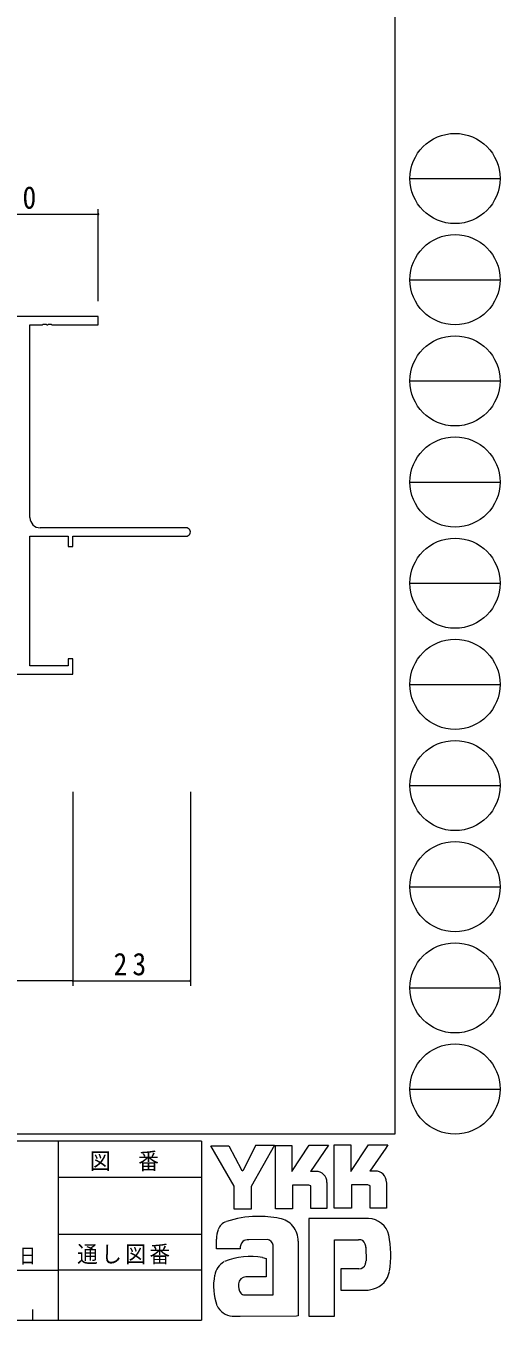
# Model space of a CAD drawing. Units: millimetres on the paper. Extents: x -397 to 397, y -282 to 282.
# Drawn here: x 304 to 396.7, y -282.1 to -28.8 of the extents above; entities that cross this region are included whole.
import ezdxf

# ---------------------------------------------------------------- set-up
doc = ezdxf.new("R2010")
doc.units = ezdxf.units.MM
for name, color, linetype, lineweight in [('0-1_YKK_ZWAK', 7, 'Continuous', 18), ('0-3_YKK_11', 7, 'Continuous', 18), ('0-6_YKK_D', 6, 'Continuous', 18)]:
    doc.layers.add(name, color=color, linetype=linetype, lineweight=lineweight)
doc.styles.add('ＭＳ ゴシック', font='')
doc.styles.get('ＭＳ ゴシック').set_extended_font_data('MS Gothic')

msp = doc.modelspace()

# ---------------------------------------------------------------- linework, layer by layer
at = {"layer": '0-1_YKK_ZWAK'}
for p, q in [((376.092, 279.312), (376.092, -245.688)), ((379.068, -58.704), (396.708, -58.704)), ((379.068, -78.5), (396.708, -78.5)), ((379.068, -98.296), (396.708, -98.296)), ((379.068, -118.092), (396.708, -118.092)), ((379.068, -137.888), (396.708, -137.888)), ((379.068, -157.684), (396.708, -157.684)), ((379.068, -177.48), (396.708, -177.48)), ((379.068, -197.276), (396.708, -197.276)), ((379.068, -217.072), (396.708, -217.072)), ((379.068, -236.868), (396.708, -236.868)), ((376.092, -245.688), (-393.908, -245.688)), ((338.292, -247.088), (-393.908, -247.088)), ((310.291, -247.088), (310.291, -282.088)), ((338.292, -247.088), (338.292, -282.088)), ((340.129, -247.994), (343.642, -247.994)), ((344.724, -255.886), (340.129, -247.994)), ((348.928, -247.885), (346.372, -252.859)), ((352.751, -260.319), (352.751, -247.912)), ((364.266, -247.804), (367.537, -247.804)), ((364.266, -260.211), (364.266, -247.804)), ((370.969, -247.804), (374.753, -247.804)), ((374.753, -247.804), (374.375, -248.453)), ((374.375, -248.453), (371.253, -252.913)), ((360.671, -252.994), (359.632, -252.994)), ((372.292, -252.913), (371.253, -252.913)), ((310.291, -254.088), (338.292, -254.088)), ((359.266, -255.67), (356.076, -255.67)), ((362.833, -255.156), (362.833, -260.238)), ((367.672, -255.643), (367.672, -260.211)), ((370.861, -255.643), (367.672, -255.643)), ((371.294, -255.805), (370.861, -255.643)), ((374.456, -255.156), (374.456, -260.184)), ((371.294, -260.184), (371.294, -255.805)), ((367.672, -260.211), (364.266, -260.211)), ((371.294, -260.133), (371.344, -260.184)), ((374.456, -260.184), (371.294, -260.184)), ((370.915, -262.184), (359.32, -262.184)), ((359.32, -262.184), (359.32, -281.294)), ((310.291, -265.287), (338.292, -265.287)), ((341.21, -268.158), (341.21, -266.229)), ((345.859, -268.158), (341.21, -268.158)), ((351.238, -266.293), (347.54, -266.363)), ((352.319, -277.159), (352.319, -267.428)), ((357.211, -266.671), (357.211, -281.267)), ((364.347, -266.347), (368.996, -266.347)), ((364.347, -281.294), (364.347, -266.347)), ((370.465, -267.844), (370.483, -270.478)), ((209.492, -272.288), (310.291, -272.288)), ((338.292, -272.287), (310.291, -272.287)), ((365.563, -272.077), (365.563, -276.212)), ((369.104, -272.077), (365.563, -272.077)), ((350.967, -273.618), (346.973, -273.622)), ((370.888, -276.212), (371.969, -275.969)), ((346.697, -277.159), (352.319, -277.159)), ((351.886, -277.159), (352.238, -277.159)), ((352.319, -277.157), (352.32, -277.159)), ((365.563, -276.212), (370.888, -276.212)), ((305.251, -279.988), (305.251, -282.088)), ((-393.908, -282.088), (338.292, -282.088)), ((345.859, -281.348), (344.372, -281.348)), ((356.887, -281.321), (345.859, -281.348)), ((357.211, -281.267), (356.887, -281.321))]:
    msp.add_line(p, q, dxfattribs=at)
for points in [[(343.642, -247.994), (346.156, -252.697), (346.372, -252.859)], [(348.928, -247.885), (352.554, -247.885), (348.021, -255.913)], [(352.751, -247.912), (355.968, -247.912), (355.968, -253.011), (359.347, -247.858)], [(359.347, -247.858), (363.172, -247.858), (359.632, -252.994)], [(367.537, -247.804), (367.537, -252.996), (370.969, -247.804)], [(356.076, -255.67), (356.076, -260.319), (352.751, -260.319)], [(362.833, -260.238), (359.698, -260.238), (359.698, -255.832), (359.266, -255.67)], [(348.021, -255.913), (348.021, -260.346), (344.724, -260.346), (344.724, -255.886)], [(350.265, -269.861), (350.967, -270.023), (350.967, -273.618)], [(359.32, -281.294), (363.563, -281.294), (364.347, -281.294)]]:
    msp.add_lwpolyline(points, dxfattribs=at)
for centre in [(387.888, -58.704), (387.888, -78.5), (387.888, -98.296), (387.888, -118.092), (387.888, -137.888), (387.888, -157.684), (387.888, -177.48), (387.888, -197.276), (387.888, -217.072), (387.888, -236.868)]:
    msp.add_circle(centre, 8.82, dxfattribs=at)
for centre, radius, start, end in [((360.671, -255.157), 2.163, 0.00166, 89.99604), ((372.292, -255.075), 2.163, 0.00166, 89.99604), ((343.898, -265.143), 2.444, 109.02127, 161.51264), ((349.014, -279.489), 17.68, 89.89165, 109.30848), ((349.533, -282.551), 20.748, 78.7801, 91.46938), ((352.822, -266.584), 4.449, 40.66422, 80.31694), ((370.764, -266.528), 4.341, 14.44572, 87.08746), ((346.251, -266.253), 5.037, 158.41083, 179.71775), ((352.601, -266.573), 4.612, 358.78059, 38.76563), ((354.458, -269.275), 20.86, 350.99027, 10.67625), ((347.967, -268.095), 2.109, 138.46382, 181.71359), ((347.407, -268.058), 1.701, 85.50551, 126.78038), ((350.748, -267.842), 1.625, 14.7552, 72.44995), ((369.157, -267.567), 1.229, 16.43123, 96.91661), ((366.823, -268.295), 3.673, 4.93423, 17.03552), ((344.719, -274.015), 3.908, 121.82711, 169.08475), ((347.812, -282.942), 13.309, 79.38098, 112.05825), ((366.802, -270.129), 3.697, 343.6902, 354.75362), ((351.741, -275.482), 11.082, 168.76372, 199.80079), ((369.105, -270.771), 1.306, 269.95468, 342.90145), ((370.827, -271.833), 4.291, 285.44291, 349.90448), ((347.874, -275.416), 2.369, 171.08203, 216.71923), ((346.982, -275.067), 1.445, 90.33953, 178.03639), ((346.942, -275.653), 1.526, 230.9728, 260.75491), ((344.732, -277.53), 3.823, 207.31435, 263.59464)]:
    msp.add_arc(centre, radius, start, end, dxfattribs=at)
at = {"layer": '0-3_YKK_11'}
for p, q in [((318.12, -85.688), (288.12, -85.688)), ((318.12, -87.318), (318.12, -85.688)), ((304.75, -87.318), (307.162, -87.318)), ((304.75, -125.058), (304.75, -87.318)), ((307.162, -87.318), (307.345, -87.198)), ((307.345, -87.198), (307.895, -87.198)), ((307.895, -87.198), (308.078, -87.318)), ((308.078, -87.318), (308.162, -87.318)), ((308.162, -87.318), (308.345, -87.198)), ((308.345, -87.198), (308.895, -87.198)), ((308.895, -87.198), (309.078, -87.318)), ((309.078, -87.318), (318.12, -87.318)), ((304.75, -128.688), (312.22, -128.688)), ((304.75, -154.058), (304.75, -128.688)), ((335.305, -127.058), (306.75, -127.058)), ((312.22, -128.688), (312.22, -130.688)), ((313.12, -128.688), (335.305, -128.688)), ((313.12, -130.688), (313.12, -128.688)), ((312.22, -130.688), (313.12, -130.688)), ((312.22, -154.058), (304.75, -154.058)), ((312.22, -152.688), (312.22, -154.058)), ((313.12, -152.688), (312.22, -152.688)), ((313.12, -155.688), (313.12, -152.688)), ((288.12, -155.688), (313.12, -155.688))]:
    msp.add_line(p, q, dxfattribs=at)
for centre, radius, start, end in [((306.75, -125.058), 2, 180.00001, 269.99999), ((335.305, -127.873), 0.815, 269.99999, 90.00001)]:
    msp.add_arc(centre, radius, start, end, dxfattribs=at)
at = {"layer": '0-6_YKK_D'}
for p, q in [((288.12, -65.688), (318.12, -65.688)), ((318.12, -82.688), (318.12, -64.688)), ((313.12, -178.688), (313.12, -216.688)), ((313.12, -178.688), (313.12, -216.688)), ((336.12, -178.688), (336.12, -216.688)), ((313.12, -215.688), (288.12, -215.688)), ((313.12, -215.688), (336.12, -215.688))]:
    msp.add_line(p, q, dxfattribs=at)
for centre, start, end in [((318.12, -65.688), 0, 180), ((318.12, -65.688), 180, 0), ((313.12, -215.688), 0, 180), ((313.12, -215.688), 0, 180), ((313.12, -215.688), 180, 0), ((313.12, -215.688), 180, 0), ((336.12, -215.688), 0, 180), ((336.12, -215.688), 180, 0)]:
    msp.add_arc(centre, 0.106, start, end, dxfattribs=at)

# ---------------------------------------------------------------- texts
at = {"layer": '0-1_YKK_ZWAK', "attachment_point": 7, "style": 'ＭＳ ゴシック'}
for s, insert, char_height in [('\\T1.17;\\W0.9;図\u3000番', (316.489, -252.95), 3.284), ('\\T1.28;\\W0.8;年\\~\\~\\~月\\~\\~\\~日', (282.468, -271.257), 2.903), ('\\T1.17;\\W0.9;通し図番', (313.971, -271.172), 3.284)]:
    msp.add_mtext(s, dxfattribs=dict(at, insert=insert, char_height=char_height))
at = {"layer": '0-6_YKK_D', "color": 7, "char_height": 4.399, "attachment_point": 7, "style": 'ＭＳ ゴシック'}
for s, insert in [('\\T1.37;\\W0.9;30', (299.6, -64.688)), ('\\T1.37;\\W0.9;23', (321.1, -214.688))]:
    msp.add_mtext(s, dxfattribs=dict(at, insert=insert))

doc.saveas('drawing.dxf')
